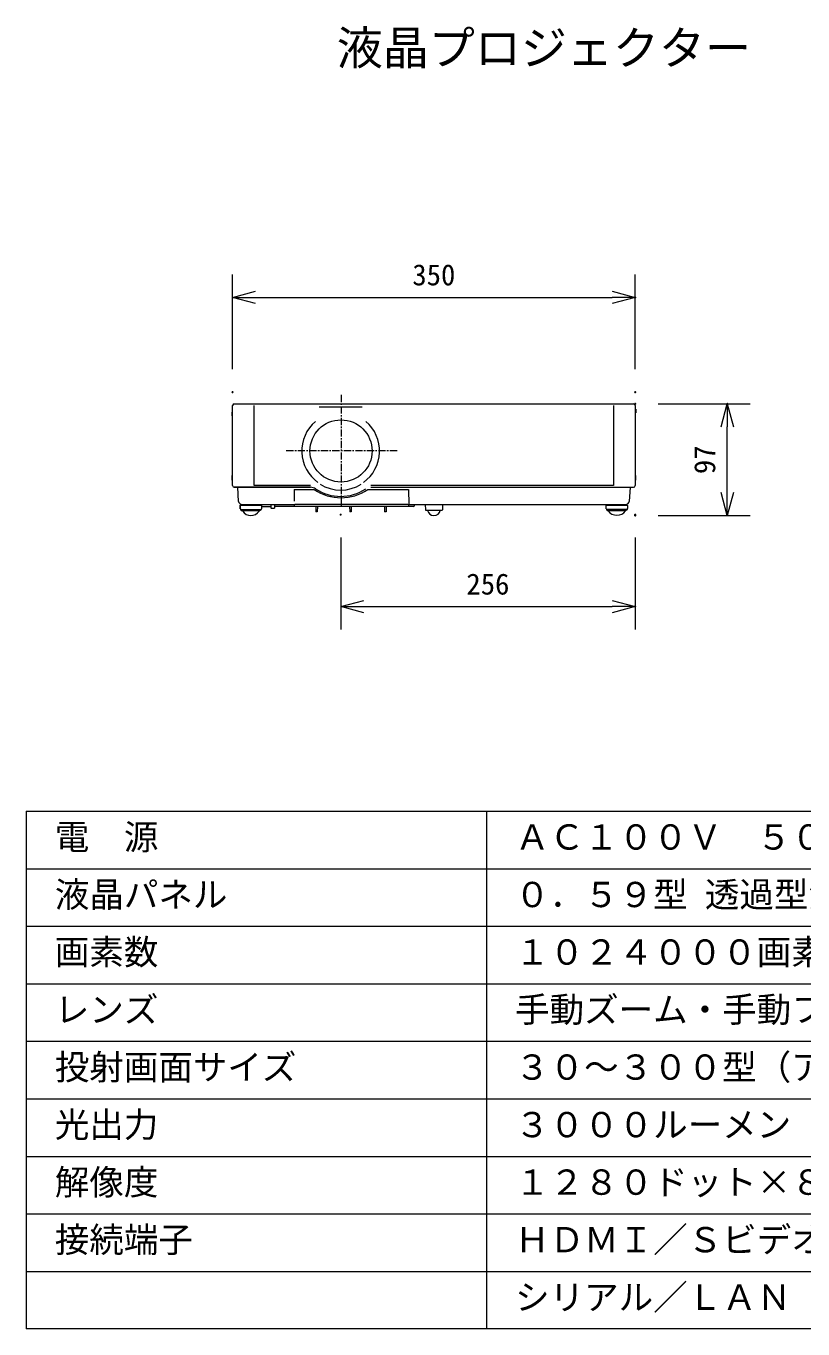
# Model space of a CAD drawing. Units: millimetres, scale not verified. Extents: x -62 to 63, y -57 to 57.
# Drawn here: x -62.5 to 5, y -56.5 to 56.7 of the extents above; entities that cross this region are included whole.
import ezdxf
from ezdxf.enums import TextEntityAlignment as Align

# ---------------------------------------------------------------- set-up
doc = ezdxf.new("R2010")
doc.units = ezdxf.units.MM
doc.header["$LTSCALE"] = 0.125
doc.header["$PDMODE"] = 32
doc.header["$PDSIZE"] = 0.0625
doc.linetypes.add('USER2', pattern=[8, 5, -1, 1, -1])
for name, color, linetype, lineweight in [('0-0_0', 7, 'Continuous', 18), ('0-2_WAKU', 1, 'Continuous', 18), ('0-4_GAIKEI', 1, 'Continuous', 18), ('0-5_SUNPO', 7, 'Continuous', 18), ('0-7_KIJUN', 7, 'USER2', 18)]:
    doc.layers.add(name, color=color, linetype=linetype, lineweight=lineweight)
doc.layers.add('0-1_DEFPOINTS', color=7, linetype='Continuous')
doc.layers.add('0-3_MOJI1', color=7, linetype='Continuous')
doc.styles.add('ＭＳ ゴシック', font='')
doc.styles.get('ＭＳ ゴシック').set_extended_font_data('MS Gothic')

# ---------------------------------------------------------------- blocks, each defined once
blk = doc.blocks.new('_OPEN30')
at = {"layer": '0-0_0'}
blk.add_line((0, 0), (-1, 0), dxfattribs=at)
blk.add_lwpolyline([(-1, 0.26795), (0, 0), (-1, -0.26795)], dxfattribs=at)
blk = doc.blocks.new('D8')
at = {"layer": '0-1_DEFPOINTS'}
for p in [(-32.8259, 4.3668), (-7.2259, 4.3668), (-7.2259, -3.6332)]:
    blk.add_point(p, dxfattribs=at)
at = {"layer": '0-5_SUNPO'}
for p, q in [((-32.8259, 2.3668), (-32.8259, -5.6332)), ((-7.2259, 2.3668), (-7.2259, -5.6332)), ((-30.8259, -3.6332), (-9.2259, -3.6332))]:
    blk.add_line(p, q, dxfattribs=at)
at = {"layer": '0-5_SUNPO', "xscale": 2, "yscale": 2, "rotation": 180}
blk.add_blockref('_OPEN30', (-32.8259, -3.6332), dxfattribs=at)
at = {"layer": '0-5_SUNPO', "xscale": 2, "yscale": 2}
blk.add_blockref('_OPEN30', (-7.2259, -3.6332), dxfattribs=at)
at = {"layer": '0-5_SUNPO', "style": 'ＭＳ ゴシック'}
blk.add_text('256', height=1.833, dxfattribs=at).set_placement((-21.9009, -3.1332), align=Align.BOTTOM_LEFT)
blk = doc.blocks.new('D6')
at = {"layer": '0-1_DEFPOINTS'}
for p in [(-7.2259, 13.9896), (0.7741, 13.9896), (-7.2259, 4.2896)]:
    blk.add_point(p, dxfattribs=at)
at = {"layer": '0-5_SUNPO'}
for p, q in [((-5.2259, 13.9896), (2.7741, 13.9896)), ((0.7741, 6.2896), (0.7741, 11.9896)), ((-5.2259, 4.2896), (2.7741, 4.2896))]:
    blk.add_line(p, q, dxfattribs=at)
at = {"layer": '0-5_SUNPO', "xscale": 2, "yscale": 2}
for p, rotation in [((0.7741, 13.9896), 90), ((0.7741, 4.2896), 270)]:
    blk.add_blockref('_OPEN30', p, dxfattribs=dict(at, rotation=rotation))
at = {"layer": '0-5_SUNPO', "style": 'ＭＳ ゴシック'}
blk.add_text('97', height=1.833, rotation=90, dxfattribs=at).set_placement((0.2741, 7.8896), align=Align.BOTTOM_LEFT)
blk = doc.blocks.new('D5')
at = {"layer": '0-1_DEFPOINTS'}
for p in [(-7.2259, 23.2426), (-42.2259, 15.0117), (-7.2259, 15.0117)]:
    blk.add_point(p, dxfattribs=at)
at = {"layer": '0-5_SUNPO'}
for p, q in [((-42.2259, 17.0117), (-42.2259, 25.2426)), ((-7.2259, 17.0117), (-7.2259, 25.2426)), ((-40.2259, 23.2426), (-9.2259, 23.2426))]:
    blk.add_line(p, q, dxfattribs=at)
at = {"layer": '0-5_SUNPO', "xscale": 2, "yscale": 2, "rotation": 180}
blk.add_blockref('_OPEN30', (-42.2259, 23.2426), dxfattribs=at)
at = {"layer": '0-5_SUNPO', "xscale": 2, "yscale": 2}
blk.add_blockref('_OPEN30', (-7.2259, 23.2426), dxfattribs=at)
at = {"layer": '0-5_SUNPO', "style": 'ＭＳ ゴシック'}
blk.add_text('350', height=1.833, dxfattribs=at).set_placement((-26.6009, 23.7426), align=Align.BOTTOM_LEFT)

msp = doc.modelspace()

# ---------------------------------------------------------------- linework, layer by layer
at = {"layer": '0-2_WAKU', "color": 4}
for p, q in [((-62.4706, -11.5217), (62.5294, -11.5217)), ((-62.4706, -11.5217), (-62.4706, -56.5217)), ((-22.4706, -11.5217), (-22.4706, -56.5217)), ((62.5294, -56.5217), (-62.4706, -56.5217))]:
    msp.add_line(p, q, dxfattribs=at)
at = {"layer": '0-2_WAKU'}
for p, q in [((-62.4706, -16.5217), (62.5294, -16.5217)), ((-62.4706, -21.5217), (62.5294, -21.5217)), ((-62.4706, -26.5217), (62.5294, -26.5217)), ((-62.4706, -31.5217), (62.5294, -31.5217)), ((-62.4706, -36.5217), (62.5294, -36.5217)), ((-62.4706, -41.5217), (62.5294, -41.5217)), ((-62.4706, -46.5217), (62.5294, -46.5217)), ((-62.4706, -51.5217), (62.5294, -51.5217))]:
    msp.add_line(p, q, dxfattribs=at)
at = {"layer": '0-4_GAIKEI', "color": 7}
for p, q in [((-44.3791, 23.881), (-9.6791, 23.881)), ((-44.5591, 22.8489), (-44.5591, 23.164)), ((-44.5591, 23.164), (-44.5291, 23.164)), ((-44.5591, 23.1339), (-44.5291, 23.1339)), ((-44.5291, 23.0713), (-44.5591, 23.0713)), ((-44.5591, 23.0704), (-44.5291, 23.0704)), ((-44.5591, 23.0403), (-44.5291, 23.0403)), ((-44.5591, 22.9703), (-44.5291, 22.9703)), ((-44.5591, 22.9404), (-44.5291, 22.9404)), ((-44.5591, 22.8787), (-44.5291, 22.8787)), ((-44.5591, 22.8489), (-44.5291, 22.8489)), ((-44.5291, 16.781), (-44.5291, 23.731)), ((-44.5291, 16.781), (-44.5291, 23.731)), ((-33.2516, 23.5915), (-37.0067, 23.5915)), ((-9.5291, 23.731), (-9.5291, 16.781)), ((-9.4791, 23.417), (-9.5291, 23.417)), ((-9.4791, 23.1018), (-9.5291, 23.1018)), ((-9.4791, 23.417), (-9.4791, 23.1019)), ((-44.5591, 17.261), (-44.5591, 17.6486)), ((-44.5591, 17.261), (-44.5591, 17.6486)), ((-44.5591, 17.261), (-44.5591, 17.6486)), ((-44.5591, 17.6486), (-44.5291, 17.6486)), ((-44.5591, 17.261), (-44.5291, 17.261)), ((-44.5591, 17.261), (-44.5291, 17.261)), ((-44.5591, 17.261), (-44.5291, 17.261)), ((-9.4991, 17.6486), (-9.5291, 17.6486)), ((-9.4991, 17.261), (-9.5291, 17.261)), ((-9.4991, 17.261), (-9.5291, 17.261)), ((-9.4991, 17.261), (-9.5291, 17.261)), ((-9.4991, 17.6486), (-9.4991, 17.261)), ((-9.4991, 17.6486), (-9.4991, 17.261)), ((-9.4991, 17.6486), (-9.4991, 17.261)), ((-37.7523, 16.631), (-44.3791, 16.631)), ((-43.9978, 15.4111), (-44.0791, 16.631)), ((-32.506, 16.631), (-9.6791, 16.631)), ((-32.506, 16.631), (-9.6791, 16.631)), ((-32.4756, 16.6316), (-9.6759, 16.631)), ((-9.9791, 16.631), (-10.0604, 15.4111)), ((-43.8591, 15.051), (-43.8591, 14.783)), ((-43.8585, 14.783), (-43.8585, 15.051)), ((-43.8291, 14.753), (-43.8291, 14.7063)), ((-43.8285, 15.081), (-42.0297, 15.081)), ((-43.7516, 15.081), (-43.7516, 15.136)), ((-43.6985, 15.131), (-39.2121, 15.131)), ((-43.4791, 15.081), (-43.4791, 15.131)), ((-42.3791, 15.081), (-42.3791, 15.131)), ((-42.2291, 15.131), (-42.2291, 15.081)), ((-42.0291, 14.753), (-42.0291, 14.7063)), ((-41.9997, 15.051), (-42.002, 15.0625)), ((-41.9997, 15.051), (-41.9997, 14.783)), ((-41.9991, 15.051), (-41.9991, 14.783)), ((-39.0987, 15.1616), (-29.2987, 15.1616)), ((-29.2462, 15.131), (-10.3598, 15.131)), ((-12.0585, 14.783), (-12.0585, 15.051)), ((-12.0291, 14.753), (-12.0291, 14.7063)), ((-12.0285, 15.081), (-10.2297, 15.081)), ((-11.6791, 15.081), (-11.6791, 15.131)), ((-11.6135, 15.0788), (-11.6075, 15.081)), ((-10.6447, 15.0787), (-10.6508, 15.081)), ((-10.5791, 15.081), (-10.5791, 15.131)), ((-10.2291, 14.753), (-10.2291, 14.7063)), ((-10.1997, 15.051), (-10.202, 15.0625)), ((-10.1997, 15.051), (-10.1997, 14.783)), ((-10.1991, 15.051), (-10.1991, 14.783)), ((-43.8084, 14.6658), (-43.6791, 14.582)), ((-42.0498, 14.6658), (-42.1791, 14.582)), ((-12.0084, 14.6658), (-11.8791, 14.582)), ((-10.2498, 14.6658), (-10.3791, 14.582))]:
    msp.add_line(p, q, dxfattribs=at)
at = {"layer": '0-4_GAIKEI'}
for p, q in [((-42.6331, 16.7775), (-42.6331, 23.7345)), ((-11.4251, 23.7345), (-11.4251, 16.7775)), ((-44.3791, 16.631), (-37.7523, 16.631)), ((-37.7576, 16.7775), (-42.6331, 16.7775)), ((-38.2112, 16.7775), (-42.6331, 16.7775)), ((-39.172, 16.4416), (-39.1809, 15.422)), ((-39.172, 16.4416), (-37.4194, 16.4416)), ((-39.172, 16.4416), (-37.4194, 16.4416)), ((-32.778, 16.4416), (-29.2269, 16.4416)), ((-11.4251, 16.7775), (-32.5087, 16.7775)), ((-11.4251, 16.7775), (-32.047, 16.7775)), ((-29.2269, 16.4416), (-29.2155, 15.131)), ((-41.1721, 14.931), (-41.9991, 14.931)), ((-41.1685, 14.827), (-41.1791, 15.131)), ((-40.9197, 14.7981), (-41.1385, 14.7981)), ((-40.8791, 15.131), (-40.8897, 14.827)), ((-28.806, 14.9616), (-40.8557, 14.9616)), ((-39.1832, 15.1616), (-39.1841, 15.0581)), ((-37.3006, 14.9616), (-37.2927, 14.5116)), ((-37.1569, 14.9616), (-37.1647, 14.5116)), ((-34.3506, 14.9616), (-34.3427, 14.5116)), ((-34.2069, 14.9616), (-34.2147, 14.5116)), ((-31.3206, 14.9616), (-31.3127, 14.5116)), ((-31.1769, 14.9616), (-31.1847, 14.5116)), ((-29.2148, 15.0581), (-29.2157, 15.1616)), ((-28.7062, 15.0546), (-28.6987, 15.1616)), ((-27.7891, 15.131), (-27.7654, 14.6784)), ((-26.2707, 15.101), (-26.2928, 14.6784)), ((-43.8291, 14.7063), (-42.0291, 14.7063)), ((-42.1791, 14.582), (-43.6791, 14.582)), ((-37.1647, 14.5116), (-37.2927, 14.5116)), ((-34.2147, 14.5116), (-34.3427, 14.5116)), ((-31.1847, 14.5116), (-31.3127, 14.5116)), ((-27.7155, 14.631), (-26.3428, 14.631)), ((-27.0191, 14.181), (-27.0391, 14.181)), ((-10.2291, 14.7063), (-12.0291, 14.7063)), ((-10.3791, 14.582), (-11.8791, 14.582))]:
    msp.add_line(p, q, dxfattribs=at)
at = {"layer": '0-4_GAIKEI', "color": 7}
for points in [[(-43.8585, 15.051), (-43.8562, 15.0625), (-43.8497, 15.0722), (-43.84, 15.0787), (-43.8285, 15.081)], [(-43.8285, 14.753), (-43.8435, 14.757), (-43.8545, 14.768), (-43.8585, 14.783)], [(-42.002, 15.0625), (-42.0086, 15.0723), (-42.0183, 15.0788), (-42.0297, 15.081)], [(-41.9997, 14.783), (-42.0038, 14.768), (-42.0147, 14.757), (-42.0297, 14.753)], [(-12.0585, 15.051), (-12.0562, 15.0625), (-12.0497, 15.0722), (-12.04, 15.0787), (-12.0285, 15.081)], [(-12.0285, 14.753), (-12.0435, 14.757), (-12.0545, 14.768), (-12.0585, 14.783)], [(-10.202, 15.0625), (-10.2086, 15.0723), (-10.2183, 15.0788), (-10.2297, 15.081)]]:
    msp.add_lwpolyline(points, dxfattribs=at)
at = {"layer": '0-4_GAIKEI'}
msp.add_circle((-35.0987, 19.7916), 2.7, dxfattribs=at)
at = {"layer": '0-4_GAIKEI', "color": 7}
for centre, radius, start, end in [((-44.3791, 23.731), 0.15, 90.00006, 180), ((-9.6791, 23.731), 0.15, 0, 90), ((-44.3791, 16.781), 0.15, 180, 270), ((-44.3791, 16.781), 0.15, 180, 270), ((-37.7523, 15.831), 0.8, 56.47908, 90), ((-35.1291, 19.791), 3.95, 236.47908, 303.52092), ((-9.6791, 16.781), 0.15, 270.00006, 0), ((-9.6791, 16.781), 0.15, 270.00006, 0), ((-43.6985, 15.431), 0.3, 183.81407, 270), ((-43.8291, 15.051), 0.03, 90, 180), ((-43.8291, 14.783), 0.03, 180, 270), ((-42.0291, 15.051), 0.03, 0, 90), ((-10.3598, 15.431), 0.3, 270, 356.18592), ((-10.2291, 14.783), 0.03, 270, 0), ((-43.7791, 14.7063), 0.05, 180, 234.1117), ((-43.5991, 14.5891), 0.05, 188.29021, 213.75401), ((-42.9291, 15.0369), 0.8558, 213.75401, 326.24599), ((-42.2591, 14.5891), 0.05, 326.24599, 351.70979), ((-42.0791, 14.7063), 0.05, 305.8883, 0), ((-11.9791, 14.7063), 0.05, 180, 234.1117), ((-11.1291, 15.1294), 0.9285, 216.12593, 323.87407), ((-10.2791, 14.7063), 0.05, 305.8883, 0)]:
    msp.add_arc(centre, radius, start, end, dxfattribs=at)
at = {"layer": '0-4_GAIKEI'}
for centre, radius, start, end in [((-35.1291, 19.791), 3.3801, 130.52881, 234.09038), ((-35.1291, 19.791), 3.3801, 305.90962, 49.5391), ((-35.0987, 19.8216), 4.1, 235.52672, 304.47328), ((-35.1291, 19.791), 3.3986, 238.25783, 301.74217), ((-41.1385, 14.8281), 0.03, 182, 269.99999), ((-40.9197, 14.8281), 0.03, 270.00001, 358), ((-28.806, 15.0616), 0.1, 270.00043, 356.00003), ((-27.7155, 14.681), 0.05, 183, 270), ((-27.0291, 14.741), 0.5601, 191.43571, 268.97697), ((-27.0291, 14.741), 0.5601, 271.02303, 348.56429), ((-26.3428, 14.681), 0.05, 270, 357)]:
    msp.add_arc(centre, radius, start, end, dxfattribs=at)
at = {"layer": '0-7_KIJUN'}
for p, q in [((-35.0987, 24.6608), (-35.0987, 14.9225)), ((-30.2296, 19.7916), (-39.9679, 19.7916))]:
    msp.add_line(p, q, dxfattribs=at)

# ---------------------------------------------------------------- block references
at = {"layer": '0-5_SUNPO'}
for name in ['D5', 'D6', 'D8']:
    msp.add_blockref(name, (-2.3032, 9.8914), dxfattribs=at)

# ---------------------------------------------------------------- texts
at = {"layer": '0-3_MOJI1', "style": 'ＭＳ ゴシック'}
for s, height, p in [('液晶プロジェクター', 2.933, (-35.4706, 52.4783)), ('電\u3000源', 2.199, (-59.9706, -15.5217)), ('ＡＣ１００Ｖ\u3000５０／６０Ｈｚ', 2.199, (-19.9706, -15.5217)), ('液晶パネル', 2.199, (-59.9706, -20.5217)), ('０．５９型 透過型液晶パネル ３原色方式', 2.199, (-19.9706, -20.5217)), ('画素数', 2.199, (-59.9706, -25.5217)), ('１０２４０００画素×３枚', 2.199, (-19.9706, -25.5217)), ('レンズ', 2.199, (-59.9706, -30.5217)), ('手動ズーム・手動フォーカスレンズ', 2.199, (-19.9706, -30.5217)), ('投射画面サイズ', 2.199, (-59.9706, -35.5217)), ('３０～３００型（アスペクト比１６：１０）', 2.199, (-19.9706, -35.5217)), ('光出力', 2.199, (-59.9706, -40.5217)), ('３０００ルーメン', 2.199, (-19.9706, -40.5217)), ('解像度', 2.199, (-59.9706, -45.5217)), ('１２８０ドット×８００ドット', 2.199, (-19.9706, -45.5217)), ('接続端子', 2.199, (-59.9706, -50.5217)), ('ＨＤＭＩ／Ｓビデオ、ＲＧＢ', 2.199, (-19.9706, -50.5217)), ('シリアル／ＬＡＮ', 2.199, (-19.9706, -55.5217))]:
    msp.add_text(s, height=height, dxfattribs=at).set_placement(p, align=Align.BOTTOM_LEFT)

doc.saveas('drawing.dxf')
